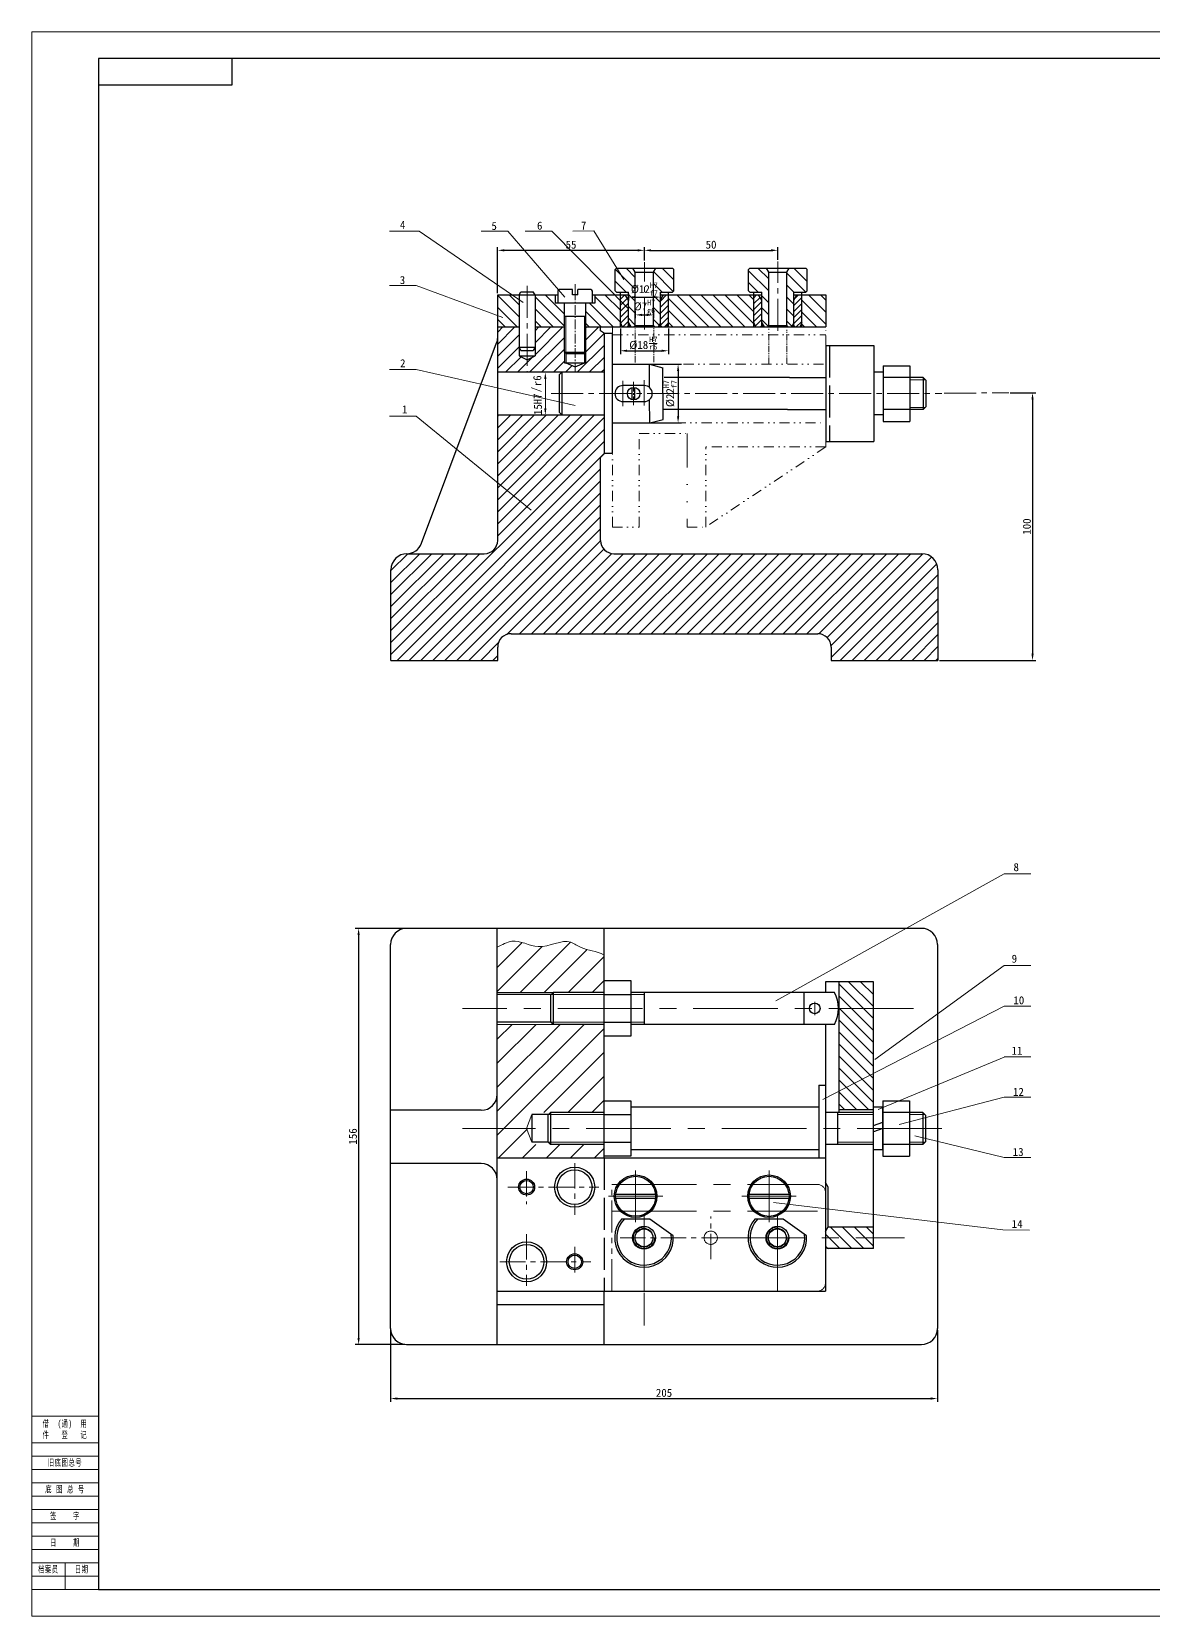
# Model space of a CAD drawing. Header units: millimetres. Extents: x 1525 to 2366, y 342 to 936.
# Drawn here: x 1525 to 1945, y 342 to 936 of the extents above; entities that cross this region are included whole.
import ezdxf
from ezdxf.enums import TextEntityAlignment as Align

# ---------------------------------------------------------------- set-up
doc = ezdxf.new("R2010")
doc.units = ezdxf.units.MM
doc.header["$PDSIZE"] = -5
for name, pattern in [('ACAD_ISO02W100', [15, 12, -3]), ('CENTER', [50.8, 31.75, -6.35, 6.35, -6.35]), ('CENTERX2', [101.6, 63.5, -12.7, 12.7, -12.7]), ('DIVIDE', [31.75, 12.7, -6.35, 0, -6.35, 0, -6.35]), ('双点画线', [22, 12, -2, 2, -2, 2, -2]), ('点画线', [18, 12, -2, 2, -2])]:
    doc.linetypes.add(name, pattern=pattern)
doc.layers.get('Defpoints').update_dxf_attribs({"lineweight": 15})
for name, color, linetype, lineweight in [('中心线层', 1, '点画线', 15), ('图层1', 4, 'Continuous', 30), ('图层3', 1, 'CENTER', 15), ('图层4', 3, 'DIVIDE', 15), ('图层5', 7, 'ACAD_ISO02W100', 30), ('尺寸线层', 3, 'Continuous', 18), ('标注', 5, 'Continuous', 15), ('粗实线层', 7, 'Continuous', 30), ('细实线层', 7, 'Continuous', 15)]:
    doc.layers.add(name, color=color, linetype=linetype, lineweight=lineweight)
doc.styles.get("Standard").update_dxf_attribs({"font": 'SimSun.ttf'})
doc.styles.add('标准', font='SimSun.ttf', dxfattribs={"width": 0.667})
doc.dimstyles.new('ISO-25', dxfattribs={"dimtxt": 3, "dimasz": 2.5, "dimexe": 1.25, "dimexo": 0.625, "dimtad": 1, "dimtxsty": 'Standard', "dimcen": 2.5, "dimdle": 5, "dimadec": 0, "dimazin": 0, "dimtfac": 1, "dimtmove": 0, "dimatfit": 3, "dimfxl": 1, "dimarcsym": 0})

# ---------------------------------------------------------------- blocks, each defined once
blk = doc.blocks.new('*X2')
at = {"layer": 'Defpoints', "color": 0, "transparency": 16777216}
for p in [(1745.36, 825.75), (1763.36, 825.75), (1763.36, 816.81)]:
    blk.add_point(p, dxfattribs=at)
at = {"layer": '标注', "color": 0, "linetype": 'Continuous', "lineweight": -2, "transparency": 16777216}
for p, q in [((1745.36, 825.12), (1745.36, 815.56)), ((1763.36, 825.12), (1763.36, 815.56)), ((1747.86, 816.81), (1760.86, 816.81))]:
    blk.add_line(p, q, dxfattribs=at)
at = {"layer": '标注', "color": 0, "transparency": 16777216}
for points in [[(1747.86, 817.23), (1747.86, 816.4), (1745.36, 816.81)], [(1760.86, 817.23), (1760.86, 816.4), (1763.36, 816.81)]]:
    blk.add_solid(points, dxfattribs=at)
at = {"layer": '标注', "color": 0, "transparency": 16777216, "insert": (1752.25, 818.94), "char_height": 3, "width": 12.0333, "attachment_point": 5}
blk.add_mtext('\\A1;%%C18', dxfattribs=at)
blk = doc.blocks.new('*X3')
at = {"layer": 'Defpoints', "color": 0, "transparency": 16777216}
for p in [(1665.23, 600.31), (1647.23, 444.31), (1665.23, 444.31)]:
    blk.add_point(p, dxfattribs=at)
at = {"layer": '标注', "color": 0, "linetype": 'Continuous', "lineweight": -2, "transparency": 16777216}
for p, q in [((1664.6, 600.31), (1645.98, 600.31)), ((1647.23, 597.81), (1647.23, 446.81)), ((1664.6, 444.31), (1645.98, 444.31))]:
    blk.add_line(p, q, dxfattribs=at)
at = {"layer": '标注', "color": 0, "transparency": 16777216}
for points in [[(1646.81, 597.81), (1647.65, 597.81), (1647.23, 600.31)], [(1646.81, 446.81), (1647.65, 446.81), (1647.23, 444.31)]]:
    blk.add_solid(points, dxfattribs=at)
at = {"layer": '标注', "color": 0, "transparency": 16777216, "insert": (1645.1, 522.31), "char_height": 3, "width": 11.3667, "attachment_point": 5, "rotation": 90}
blk.add_mtext('\\A1;156', dxfattribs=at)
blk = doc.blocks.new('*X4')
at = {"layer": 'Defpoints', "color": 0, "transparency": 16777216}
for p in [(1659.23, 450.31), (1864.23, 450.31), (1864.23, 424.05)]:
    blk.add_point(p, dxfattribs=at)
at = {"layer": '标注', "color": 0, "linetype": 'Continuous', "lineweight": -2, "transparency": 16777216}
for p, q in [((1659.23, 449.69), (1659.23, 422.8)), ((1864.23, 449.69), (1864.23, 422.8)), ((1661.73, 424.05), (1861.73, 424.05))]:
    blk.add_line(p, q, dxfattribs=at)
at = {"layer": '标注', "color": 0, "transparency": 16777216}
for points in [[(1661.73, 424.47), (1661.73, 423.63), (1659.23, 424.05)], [(1861.73, 424.47), (1861.73, 423.63), (1864.23, 424.05)]]:
    blk.add_solid(points, dxfattribs=at)
at = {"layer": '标注', "color": 0, "transparency": 16777216, "insert": (1761.73, 426.17), "char_height": 3, "width": 11.8333, "attachment_point": 5}
blk.add_mtext('\\A1;205', dxfattribs=at)
blk = doc.blocks.new('*X5')
at = {"layer": '粗实线层'}
for p, q in [((410.5, 287), (-395.5, 287)), ((-395.5, 287), (-395.5, -287)), ((-345.5, 287), (-345.5, 277)), ((-345.5, 277), (-395.5, 277)), ((-395.5, -287), (410.5, -287))]:
    blk.add_line(p, q, dxfattribs=at)
at = {"layer": '细实线层'}
for p, q in [((420.5, 297), (-420.5, 297)), ((-420.5, 297), (-420.5, -297)), ((-420.5, -222), (-395.5, -222)), ((-420.5, -232), (-395.5, -232)), ((-420.5, -237), (-395.5, -237)), ((-420.5, -242), (-395.5, -242)), ((-420.5, -247), (-395.5, -247)), ((-420.5, -252), (-395.5, -252)), ((-420.5, -257), (-395.5, -257)), ((-420.5, -262), (-395.5, -262)), ((-420.5, -267), (-395.5, -267)), ((-420.5, -272), (-395.5, -272)), ((-420.5, -277), (-395.5, -277)), ((-408, -287), (-408, -277)), ((-420.5, -282), (-395.5, -282)), ((-420.5, -287), (-395.5, -287)), ((-420.5, -297), (420.5, -297))]:
    blk.add_line(p, q, dxfattribs=at)
at = {"layer": '尺寸线层', "char_height": 2.514, "attachment_point": 5, "line_spacing_factor": 0.99982, "style": '标准'}
for s, insert, width in [('\\T1.1;借  (通)  用\\P件   登   记', (-408, -227), 48), ('\\T1.1;旧底图总号', (-408, -239.5), 48), ('\\T1.1;底 图 总 号', (-408, -249.5), 48), ('\\T1.1;签    字', (-408, -259.5), 48), ('\\T1.1;日    期', (-408, -269.5), 48), ('\\T1.1;档案员', (-414.25, -279.5), 23), ('\\T1.1;日期', (-401.75, -279.5), 23)]:
    blk.add_mtext(s, dxfattribs=dict(at, insert=insert, width=width))
at = {"layer": '尺寸线层', "style": '标准', "width": 0.667}
blk.add_attdef('图纸编号', text='', height=5.22, rotation=180, dxfattribs=at).set_placement((-370.5, 282), align=Align.MIDDLE_CENTER)
for tag, p in [('登记', (-408, -234.5)), ('旧底图总号', (-408, -244.5)), ('底图总号', (-408, -254.5)), ('签字', (-408, -264.5)), ('签字日期', (-408, -274.5)), ('档案员', (-414.25, -284.5)), ('日期', (-401.75, -284.5))]:
    blk.add_attdef(tag, text='', height=2.61, dxfattribs=at).set_placement(p, align=Align.MIDDLE_CENTER)
blk = doc.blocks.new('*D9')
at = {"layer": 'Defpoints', "color": 0, "transparency": 16777216}
for p in [(1890.94, 801.07), (1864.36, 700.75), (1899.88, 700.75)]:
    blk.add_point(p, dxfattribs=at)
at = {"layer": '标注', "color": 0, "lineweight": -2, "transparency": 16777216}
for p, q in [((1891.56, 801.07), (1901.13, 801.07)), ((1899.88, 798.57), (1899.88, 703.25)), ((1864.99, 700.75), (1901.13, 700.75))]:
    blk.add_line(p, q, dxfattribs=at)
at = {"layer": '标注', "color": 0, "transparency": 16777216}
for points in [[(1899.47, 798.57), (1900.3, 798.57), (1899.88, 801.07)], [(1899.47, 703.25), (1900.3, 703.25), (1899.88, 700.75)]]:
    blk.add_solid(points, dxfattribs=at)
at = {"layer": '标注', "color": 0, "transparency": 16777216, "insert": (1897.76, 750.91), "char_height": 3, "attachment_point": 5, "rotation": 90}
blk.add_mtext('\\A1;100', dxfattribs=at)
blk = doc.blocks.new('*D10')
at = {"layer": 'Defpoints', "color": 0, "transparency": 16777216}
for p in [(1748.36, 838.75), (1760.36, 838.75), (1760.36, 836.93)]:
    blk.add_point(p, dxfattribs=at)
at = {"layer": '标注', "color": 0, "lineweight": -2, "transparency": 16777216}
for p, q in [((1748.36, 838.12), (1748.36, 835.68)), ((1760.36, 838.12), (1760.36, 835.68)), ((1750.86, 836.93), (1757.86, 836.93))]:
    blk.add_line(p, q, dxfattribs=at)
at = {"layer": '标注', "color": 0, "transparency": 16777216}
for points in [[(1750.86, 837.35), (1750.86, 836.51), (1748.36, 836.93)], [(1757.86, 837.35), (1757.86, 836.51), (1760.36, 836.93)]]:
    blk.add_solid(points, dxfattribs=at)
at = {"layer": '标注', "color": 0, "transparency": 16777216, "insert": (1754.36, 839.93), "char_height": 3, "attachment_point": 5}
blk.add_mtext('\\A1;%%C12{\\H0.7x;\\SH7^ f7;}', dxfattribs=at)
blk = doc.blocks.new('*D11')
at = {"layer": 'Defpoints', "color": 0, "transparency": 16777216}
for p in [(1750.96, 832.44), (1757.76, 832.43), (1757.76, 830.26)]:
    blk.add_point(p, dxfattribs=at)
at = {"layer": '标注', "color": 0, "lineweight": -2, "transparency": 16777216}
for p, q in [((1750.96, 831.81), (1750.96, 829.01)), ((1757.76, 831.8), (1757.76, 829.01)), ((1753.46, 830.26), (1755.26, 830.26))]:
    blk.add_line(p, q, dxfattribs=at)
at = {"layer": '标注', "color": 0, "transparency": 16777216}
for points in [[(1753.46, 830.67), (1753.46, 829.84), (1750.96, 830.26)], [(1755.26, 830.67), (1755.26, 829.84), (1757.76, 830.26)]]:
    blk.add_solid(points, dxfattribs=at)
at = {"layer": '标注', "color": 0, "transparency": 16777216, "insert": (1754.36, 833.47), "char_height": 3, "width": 3.905, "attachment_point": 5}
blk.add_mtext('\\A1;%%C7{\\H0.7x;\\SH7^ g6;}', dxfattribs=at)
blk = doc.blocks.new('*D12')
at = {"layer": 'Defpoints', "color": 0, "transparency": 16777216}
for p in [(1754.36, 850.07), (1804.36, 854.46), (1804.36, 850.23), (1742.36, 811.75), (1742.36, 789.75), (1767, 789.75)]:
    blk.add_point(p, dxfattribs=at)
at = {"layer": '标注', "color": 0, "lineweight": -2, "transparency": 16777216}
for p, q in [((1754.36, 850.7), (1754.36, 855.71)), ((1804.36, 850.85), (1804.36, 855.71)), ((1756.86, 854.46), (1801.86, 854.46)), ((1742.99, 811.75), (1768.25, 811.75)), ((1767, 809.25), (1767, 792.25)), ((1742.99, 789.75), (1768.25, 789.75))]:
    blk.add_line(p, q, dxfattribs=at)
at = {"layer": '标注', "color": 0, "transparency": 16777216}
for points in [[(1756.86, 854.87), (1756.86, 854.04), (1754.36, 854.46)], [(1801.86, 854.87), (1801.86, 854.04), (1804.36, 854.46)], [(1766.59, 809.25), (1767.42, 809.25), (1767, 811.75)], [(1766.59, 792.25), (1767.42, 792.25), (1767, 789.75)]]:
    blk.add_solid(points, dxfattribs=at)
at = {"layer": '标注', "color": 0, "transparency": 16777216, "insert": (1779.36, 856.58), "char_height": 3, "attachment_point": 5}
blk.add_mtext('\\A1;50', dxfattribs=at)
at = {"layer": '标注', "color": 0, "transparency": 16777216, "insert": (1764, 800.75), "char_height": 3, "attachment_point": 5, "rotation": 90}
blk.add_mtext('\\A1;%%C22{\\H0.7x;\\SH7^ f7;}', dxfattribs=at)
blk = doc.blocks.new('*D13')
at = {"layer": 'Defpoints', "color": 0, "transparency": 16777216}
for p in [(1699.36, 854.46), (1754.36, 850.07), (1699.36, 837.75)]:
    blk.add_point(p, dxfattribs=at)
at = {"layer": '标注', "color": 0, "lineweight": -2, "transparency": 16777216}
for p, q in [((1699.36, 838.37), (1699.36, 855.71)), ((1754.36, 850.7), (1754.36, 855.71)), ((1751.86, 854.46), (1701.86, 854.46))]:
    blk.add_line(p, q, dxfattribs=at)
at = {"layer": '标注', "color": 0, "transparency": 16777216}
for points in [[(1701.86, 854.87), (1701.86, 854.04), (1699.36, 854.46)], [(1751.86, 854.87), (1751.86, 854.04), (1754.36, 854.46)]]:
    blk.add_solid(points, dxfattribs=at)
at = {"layer": '标注', "color": 0, "transparency": 16777216, "insert": (1726.86, 856.58), "char_height": 3, "attachment_point": 5}
blk.add_mtext('\\A1;55', dxfattribs=at)

msp = doc.modelspace()

# ---------------------------------------------------------------- hatches: boundary and pattern name
at = {"layer": '标注'}
h = msp.add_hatch(dxfattribs=at)
h.set_pattern_fill('ANSI31', color=256, angle=90, style=0)
h.paths.add_polyline_path([(1743.362, 839.248), (1743.862, 838.748), (1748.362, 838.748), (1748.362, 827.248), (1749.228, 825.748), (1750.462, 825.748), (1750.962, 826.248), (1750.962, 846.248), (1750.095, 847.748), (1743.862, 847.748), (1743.362, 847.248)], flags=0)
h.paths.add_polyline_path([(1757.762, 826.248), (1758.262, 825.748), (1759.495, 825.748), (1760.362, 827.248), (1760.362, 838.748), (1764.862, 838.748), (1765.362, 839.248), (1765.362, 847.248), (1764.862, 847.748), (1758.628, 847.748), (1757.762, 846.248)], flags=0)
h.paths.add_polyline_path([(1793.362, 839.248), (1793.862, 838.748), (1798.362, 838.748), (1798.362, 827.248), (1799.228, 825.748), (1800.462, 825.748), (1800.962, 826.248), (1800.962, 846.248), (1800.095, 847.748), (1793.862, 847.748), (1793.362, 847.248)], flags=0)
h.paths.add_polyline_path([(1807.762, 826.248), (1808.262, 825.748), (1809.495, 825.748), (1810.362, 827.248), (1810.362, 838.748), (1814.862, 838.748), (1815.362, 839.248), (1815.362, 847.248), (1814.862, 847.748), (1808.628, 847.748), (1807.762, 846.248)], flags=0)
h = msp.add_hatch(dxfattribs=at)
h.set_pattern_fill('ANSI31', color=256, angle=90)
h.paths.add_polyline_path([(1795.362, 837.748), (1784.362, 837.748), (1774.362, 837.748), (1763.362, 837.748), (1763.362, 836.748), (1763.362, 825.748), (1795.362, 825.748)])
h.paths.add_polyline_path([(1822.362, 837.748), (1813.362, 837.748), (1813.362, 825.748), (1822.362, 825.748)])
h.paths.add_polyline_path([(1745.362, 835.541), (1743.185, 837.748), (1735.862, 837.748), (1735.862, 834.748), (1732.362, 834.748), (1732.362, 825.748), (1745.362, 825.748)])
h.paths.add_polyline_path([(1724.362, 834.748), (1720.862, 834.748), (1720.862, 837.748), (1713.362, 837.748), (1713.362, 825.748), (1724.362, 825.748)])
h.paths.add_polyline_path([(1707.362, 835.992), (1704.798, 837.748), (1699.362, 837.748), (1699.362, 825.748), (1707.362, 825.748)])
h = msp.add_hatch(dxfattribs=at)
h.set_pattern_fill('ANSI31', color=256, scale=0.5, style=0)
h.paths.add_polyline_path([(1748.362, 835.748), (1747.207, 837.748), (1745.362, 837.748), (1745.362, 827.248), (1746.081, 825.748), (1747.862, 825.748), (1748.362, 826.248)], flags=0)
h.paths.add_polyline_path([(1763.362, 837.748), (1761.516, 837.748), (1760.362, 835.748), (1760.362, 826.248), (1760.862, 825.748), (1762.685, 825.748), (1763.362, 827.248)], flags=0)
h.paths.add_polyline_path([(1798.362, 835.748), (1797.207, 837.748), (1795.362, 837.748), (1795.362, 827.248), (1796.081, 825.748), (1797.862, 825.748), (1798.362, 826.248)], flags=0)
h.paths.add_polyline_path([(1813.362, 837.748), (1811.516, 837.748), (1810.362, 835.748), (1810.362, 826.248), (1810.862, 825.748), (1812.685, 825.748), (1813.362, 827.248)], flags=0)
h = msp.add_hatch(dxfattribs=at)
h.set_pattern_fill('ANSI31', color=256, style=0)
h.paths.add_polyline_path([(1707.362, 818.148), (1707.362, 825.748), (1699.362, 825.748), (1699.362, 808.748), (1710.362, 808.748), (1710.362, 813.448), (1707.362, 814.948)], flags=0)
h.paths.add_polyline_path([(1724.362, 825.748), (1713.362, 825.748), (1713.362, 818.148), (1713.362, 814.948), (1710.362, 813.448), (1710.362, 808.748), (1728.362, 808.748), (1728.362, 810.848), (1724.862, 812.248), (1724.362, 812.248), (1724.362, 816.248)], flags=0)
h.paths.add_polyline_path([(1739.362, 823.248), (1737.947, 824.247), (1737.947, 825.748), (1732.362, 825.748), (1732.362, 816.248), (1732.362, 812.248), (1731.862, 812.248), (1728.362, 810.848), (1728.362, 808.748), (1739.362, 808.748)], flags=0)
edge = h.paths.add_edge_path(flags=0)
edge.add_line((1739.362, 792.748), (1699.362, 792.748))
edge.add_line((1699.362, 792.748), (1699.362, 745.748))
edge.add_arc((1694.362, 745.748), 5, 270, 360, ccw=False)
edge.add_line((1694.362, 740.748), (1665.362, 740.748))
edge.add_arc((1665.362, 734.748), 6, 90, 180)
edge.add_line((1659.362, 734.748), (1659.362, 700.748))
edge.add_line((1659.362, 700.748), (1699.362, 700.748))
edge.add_line((1699.362, 700.748), (1699.362, 705.748))
edge.add_arc((1704.362, 705.748), 5, 90, 180, ccw=False)
edge.add_line((1704.362, 710.748), (1819.362, 710.748))
edge.add_arc((1819.362, 705.748), 5, 0, 90, ccw=False)
edge.add_line((1824.362, 705.748), (1824.362, 700.748))
edge.add_line((1824.362, 700.748), (1864.362, 700.748))
edge.add_line((1864.362, 700.748), (1864.362, 734.748))
edge.add_arc((1858.362, 734.748), 6, 360, 450)
edge.add_line((1858.362, 740.748), (1742.947, 740.748))
edge.add_arc((1742.947, 745.748), 5, 180, 270, ccw=False)
edge.add_line((1737.947, 745.748), (1737.947, 776.849))
edge.add_line((1737.947, 776.849), (1739.362, 778.248))
edge.add_line((1739.362, 778.248), (1739.362, 792.748))
for points in [[(1716.82, 806.248), (1717.653, 806.248), (1717.237, 808.748)], [(1716.82, 795.248), (1717.653, 795.248), (1717.237, 792.748)]]:
    msp.add_hatch(color=256, dxfattribs=at).paths.add_polyline_path(points, flags=0)
h = msp.add_hatch(dxfattribs=at)
h.set_pattern_fill('ANSI31', color=256, scale=2, style=0)
edge = h.paths.add_edge_path(flags=0)
edge.add_spline(control_points=[(1699.229, 593.304), (1701.116, 594.115), (1705.659, 597.139), (1715.727, 590.84), (1724.676, 597.444), (1731.591, 591.856), (1736.33, 592.054), (1739.229, 590.306)], knot_values=[0, 0, 0, 0, 5.9726154, 15.7227512, 28.7490385, 33.2725947, 41.9355765, 41.9355765, 41.9355765, 41.9355765], weights=[1, 1, 1, 1, 1, 1, 1, 1], degree=3, periodic=0)
edge.add_line((1739.229, 590.306), (1739.229, 576.312))
edge.add_line((1739.229, 576.312), (1720.229, 576.312))
edge.add_line((1720.229, 576.312), (1699.229, 576.312))
edge.add_line((1699.229, 576.312), (1699.229, 593.304))
h.paths.add_polyline_path([(1699.229, 564.312), (1699.229, 525.312), (1710.229, 525.312), (1712.229, 530.523), (1712.229, 531.312), (1719.229, 531.312), (1739.229, 531.312), (1739.229, 564.312), (1720.229, 564.312)], flags=0)
h.paths.add_polyline_path([(1739.229, 514.312), (1739.229, 519.312), (1719.229, 519.312), (1712.229, 519.312), (1712.229, 520.1), (1710.229, 525.312), (1699.229, 525.312), (1699.229, 514.312)], flags=0)
h = msp.add_hatch(dxfattribs=at)
h.set_pattern_fill('ANSI31', color=256, angle=90, style=0)
edge = h.paths.add_edge_path(flags=0)
edge.add_line((1822.229, 484.312), (1822.229, 481.312))
edge.add_arc((1823.229, 481.312), 1, 180, 270)
edge.add_line((1823.229, 480.312), (1840.229, 480.312))
edge.add_line((1840.229, 480.312), (1840.229, 484.312))
edge.add_line((1840.229, 484.312), (1822.229, 484.312))
h.paths.add_polyline_path([(1840.229, 484.312), (1840.229, 488.312), (1823.229, 488.312), (1822.229, 486.58), (1822.229, 484.312)], flags=0)
h.paths.add_polyline_path([(1827.229, 532.312), (1840.229, 532.312), (1840.229, 570.312), (1827.229, 570.312)], flags=0)
h.paths.add_polyline_path([(1827.229, 580.312), (1827.229, 570.312), (1840.229, 570.312), (1840.229, 580.312)], flags=0)

# ---------------------------------------------------------------- linework, layer by layer
at = {"layer": 'Defpoints', "color": 0, "linetype": '双点画线', "lineweight": 15, "ltscale": 0.2}
msp.add_line((1757.859, 812.491), (1757.861, 825.246), dxfattribs=at)
at = {"layer": '中心线层'}
for p, q in [((1754.362, 824.748), (1754.362, 850.073)), ((1804.362, 824.248), (1804.362, 850.225)), ((1710.362, 841.189), (1710.362, 808.748)), ((1719.362, 800.748), (1865.862, 800.748)), ((1866.696, 800.882), (1890.937, 801.074))]:
    msp.add_line(p, q, dxfattribs=at)
at = {"layer": '中心线层', "ltscale": 0.3}
for p, q in [((1728.362, 808.748), (1728.362, 837.748)), ((1750.337, 805.109), (1750.341, 796.409))]:
    msp.add_line(p, q, dxfattribs=at)
at = {"layer": '中心线层', "linetype": 'CENTERX2'}
for p, q in [((1751.088, 490.16), (1751.096, 509.584)), ((1761.241, 499.872), (1740.943, 499.872))]:
    msp.add_line(p, q, dxfattribs=at)
at = {"layer": '图层1', "color": 0}
for p, q in [((1743.862, 847.748), (1743.362, 847.248)), ((1743.362, 839.248), (1743.362, 847.248)), ((1743.862, 847.748), (1764.862, 847.748)), ((1750.962, 846.248), (1750.095, 847.748)), ((1750.962, 826.248), (1750.962, 846.248)), ((1750.962, 846.248), (1757.762, 846.248)), ((1757.762, 846.248), (1758.628, 847.748)), ((1757.762, 826.248), (1757.762, 846.248)), ((1764.862, 847.748), (1765.362, 847.248)), ((1765.362, 839.248), (1765.362, 847.248)), ((1793.862, 847.748), (1793.362, 847.248)), ((1793.362, 839.248), (1793.362, 847.248)), ((1793.862, 847.748), (1814.862, 847.748)), ((1800.962, 846.248), (1800.095, 847.748)), ((1800.962, 826.248), (1800.962, 846.248)), ((1800.962, 846.248), (1807.762, 846.248)), ((1807.762, 846.248), (1808.628, 847.748)), ((1807.762, 826.248), (1807.762, 846.248)), ((1815.362, 847.248), (1814.862, 847.748)), ((1815.362, 839.248), (1815.362, 847.248)), ((1699.362, 837.748), (1721.862, 837.748)), ((1699.362, 745.748), (1699.362, 837.748)), ((1707.362, 837.748), (1708.054, 838.948)), ((1707.362, 837.748), (1707.362, 818.148)), ((1708.054, 838.948), (1712.669, 838.948)), ((1713.362, 837.748), (1712.669, 838.948)), ((1713.362, 837.748), (1713.362, 818.148)), ((1720.862, 837.748), (1720.862, 834.748)), ((1721.862, 839.148), (1721.862, 834.748)), ((1727.362, 839.748), (1722.462, 839.748)), ((1727.362, 837.748), (1727.362, 839.748)), ((1729.362, 837.748), (1727.362, 837.748)), ((1734.262, 839.748), (1729.362, 839.748)), ((1729.362, 837.748), (1729.362, 839.748)), ((1734.862, 834.748), (1734.862, 839.148)), ((1734.862, 837.748), (1748.362, 837.748)), ((1735.862, 834.748), (1735.862, 837.748)), ((1743.362, 839.248), (1743.862, 838.748)), ((1743.862, 838.748), (1748.362, 838.748)), ((1745.362, 825.748), (1745.362, 838.748)), ((1748.362, 835.748), (1747.207, 837.748)), ((1748.362, 826.248), (1748.362, 838.748)), ((1760.362, 826.248), (1760.362, 838.748)), ((1760.362, 838.748), (1764.862, 838.748)), ((1760.362, 837.748), (1774.362, 837.748)), ((1760.362, 835.748), (1761.516, 837.748)), ((1763.362, 825.748), (1763.362, 838.748)), ((1764.862, 838.748), (1765.362, 839.248)), ((1774.362, 837.748), (1784.362, 837.748)), ((1784.362, 837.748), (1798.362, 837.748)), ((1793.362, 839.248), (1793.862, 838.748)), ((1793.862, 838.748), (1798.362, 838.748)), ((1795.362, 825.748), (1795.362, 838.748)), ((1798.362, 835.748), (1797.207, 837.748)), ((1798.362, 826.248), (1798.362, 838.748)), ((1810.362, 838.748), (1814.862, 838.748)), ((1810.362, 826.248), (1810.362, 838.748)), ((1810.362, 837.748), (1822.362, 837.748)), ((1810.362, 835.748), (1811.516, 837.748)), ((1813.362, 825.748), (1813.362, 838.748)), ((1814.862, 838.748), (1815.362, 839.248)), ((1822.362, 837.748), (1822.362, 825.748)), ((1720.862, 834.748), (1735.862, 834.748)), ((1724.362, 816.248), (1724.362, 834.748)), ((1732.362, 816.248), (1732.362, 834.748)), ((1699.362, 825.748), (1707.362, 825.748)), ((1713.362, 825.748), (1724.362, 825.748)), ((1724.362, 829.748), (1732.362, 829.748)), ((1732.362, 825.748), (1799.228, 825.748)), ((1737.947, 824.247), (1737.947, 825.748)), ((1745.362, 827.248), (1746.081, 825.748)), ((1748.362, 826.248), (1747.862, 825.748)), ((1748.362, 827.248), (1749.228, 825.748)), ((1748.362, 826.248), (1748.939, 826.248)), ((1750.962, 826.248), (1750.462, 825.748)), ((1750.962, 826.248), (1757.762, 826.248)), ((1757.762, 826.248), (1758.262, 825.748)), ((1760.362, 827.248), (1759.495, 825.748)), ((1759.784, 826.248), (1760.362, 826.248)), ((1760.362, 826.248), (1760.862, 825.748)), ((1763.362, 827.248), (1762.685, 825.748)), ((1795.362, 827.248), (1796.081, 825.748)), ((1798.362, 826.248), (1797.862, 825.748)), ((1798.362, 827.248), (1799.228, 825.748)), ((1798.362, 826.248), (1798.939, 826.248)), ((1799.228, 825.748), (1810.862, 825.748)), ((1800.962, 826.248), (1800.462, 825.748)), ((1800.962, 826.248), (1807.762, 826.248)), ((1807.762, 826.248), (1808.262, 825.748)), ((1810.362, 827.248), (1809.495, 825.748)), ((1809.784, 826.248), (1810.362, 826.248)), ((1810.362, 826.248), (1810.862, 825.748)), ((1810.862, 825.748), (1822.362, 825.748)), ((1813.362, 827.248), (1812.685, 825.748)), ((1670.821, 744.641), (1698.979, 819.729)), ((1739.362, 823.248), (1737.947, 824.247)), ((1739.362, 778.248), (1739.362, 823.248)), ((1742.362, 823.248), (1739.362, 823.248)), ((1742.362, 778.248), (1742.362, 823.248)), ((1707.362, 818.148), (1708.054, 816.948)), ((1707.362, 818.148), (1707.362, 814.948)), ((1707.362, 818.148), (1713.362, 818.148)), ((1707.362, 814.948), (1713.362, 814.948)), ((1707.362, 814.948), (1710.362, 813.448)), ((1708.054, 816.948), (1712.669, 816.948)), ((1710.362, 813.448), (1713.362, 814.948)), ((1713.362, 818.148), (1712.669, 816.948)), ((1713.362, 818.148), (1713.362, 814.948)), ((1724.362, 816.248), (1724.862, 815.748)), ((1724.362, 816.248), (1732.362, 816.248)), ((1724.862, 815.748), (1731.862, 815.748)), ((1724.862, 815.748), (1724.862, 812.248)), ((1731.862, 815.748), (1732.362, 816.248)), ((1731.862, 815.748), (1731.862, 812.248)), ((1822.362, 818.748), (1822.362, 782.748)), ((1822.362, 818.748), (1840.362, 818.748)), ((1840.362, 818.748), (1840.362, 782.748)), ((1739.362, 808.748), (1699.362, 808.748)), ((1723.362, 808.748), (1722.362, 807.748)), ((1723.362, 808.748), (1723.362, 792.748)), ((1724.362, 812.248), (1732.362, 812.248)), ((1724.862, 812.248), (1728.362, 810.848)), ((1728.362, 810.848), (1731.862, 812.248)), ((1742.362, 811.748), (1756.32, 811.766)), ((1742.362, 811.748), (1746.283, 811.748)), ((1756.331, 803.003), (1756.32, 811.766)), ((1756.32, 811.766), (1761.322, 810.433)), ((1761.347, 791.113), (1761.322, 810.433)), ((1843.862, 808.748), (1840.362, 808.748)), ((1843.862, 811.148), (1853.862, 811.148)), ((1843.862, 811.148), (1843.862, 790.348)), ((1853.862, 811.148), (1853.862, 790.348)), ((1722.362, 807.748), (1722.362, 793.748)), ((1764.362, 806.748), (1761.73, 806.748)), ((1808.756, 806.748), (1764.362, 806.748)), ((1808.756, 806.748), (1822.362, 806.748)), ((1858.862, 806.748), (1843.862, 806.748)), ((1858.862, 806.748), (1858.862, 794.748)), ((1858.862, 806.748), (1859.862, 805.748)), ((1859.862, 805.748), (1859.862, 795.748)), ((1859.862, 805.748), (1859.862, 795.748)), ((1756.349, 789.767), (1756.337, 798.53)), ((1699.362, 792.748), (1739.362, 792.748)), ((1722.362, 793.748), (1723.362, 792.748)), ((1756.349, 789.767), (1761.347, 791.113)), ((1764.362, 794.748), (1761.706, 794.748)), ((1808.005, 794.748), (1764.362, 794.748)), ((1808.005, 794.748), (1822.362, 794.748)), ((1843.862, 792.748), (1840.362, 792.748)), ((1858.862, 794.748), (1843.862, 794.748)), ((1843.862, 790.348), (1853.862, 790.348)), ((1859.862, 795.748), (1858.862, 794.748)), ((1742.362, 789.748), (1756.349, 789.767)), ((1742.362, 789.748), (1746.283, 789.748)), ((1739.362, 778.248), (1737.947, 776.849)), ((1742.362, 778.248), (1739.362, 778.248)), ((1822.362, 782.748), (1840.362, 782.748)), ((1737.947, 745.748), (1737.947, 776.849)), ((1665.362, 740.748), (1694.362, 740.748)), ((1742.947, 740.748), (1858.362, 740.748)), ((1659.362, 700.748), (1659.362, 734.748)), ((1864.362, 734.748), (1864.362, 700.748)), ((1704.362, 710.748), (1819.362, 710.748)), ((1699.362, 700.748), (1699.362, 705.748)), ((1824.362, 705.748), (1824.362, 700.748)), ((1659.362, 700.748), (1699.362, 700.748)), ((1824.362, 700.748), (1864.362, 700.748)), ((1858.229, 600.312), (1665.229, 600.312)), ((1699.229, 444.312), (1699.229, 600.312)), ((1739.229, 514.312), (1739.229, 600.312)), ((1659.229, 450.312), (1659.229, 594.312)), ((1864.229, 594.312), (1864.229, 450.312)), ((1720.229, 576.312), (1719.229, 575.312)), ((1739.229, 576.312), (1720.229, 576.312)), ((1720.229, 576.312), (1720.229, 564.312)), ((1739.229, 580.712), (1749.229, 580.712)), ((1749.229, 580.712), (1749.229, 559.912)), ((1825.622, 576.312), (1749.229, 576.312)), ((1754.229, 576.312), (1754.229, 564.312)), ((1814.229, 564.312), (1814.229, 576.312)), ((1822.229, 580.312), (1822.229, 576.312)), ((1840.229, 580.312), (1822.229, 580.312)), ((1827.229, 580.312), (1827.229, 531.312)), ((1840.229, 480.312), (1840.229, 580.312)), ((1719.441, 575.523), (1699.229, 575.523)), ((1719.229, 575.312), (1719.229, 565.312)), ((1739.229, 575.523), (1749.229, 575.523)), ((1719.441, 565.1), (1699.229, 565.1)), ((1719.229, 565.312), (1720.229, 564.312)), ((1739.229, 564.312), (1720.229, 564.312)), ((1739.229, 565.1), (1749.229, 565.1)), ((1825.622, 564.312), (1749.229, 564.312)), ((1822.229, 564.312), (1822.229, 464.312)), ((1749.229, 559.912), (1739.229, 559.912)), ((1819.729, 541.5), (1822.229, 541.5)), ((1819.729, 541.5), (1819.729, 514.312)), ((1739.229, 535.712), (1749.229, 535.712)), ((1749.229, 535.712), (1749.229, 514.912)), ((1843.729, 535.712), (1853.729, 535.712)), ((1843.729, 535.712), (1843.729, 514.912)), ((1853.729, 535.712), (1853.729, 514.912)), ((1693.229, 532.111), (1659.229, 532.111)), ((1712.229, 530.523), (1712.229, 520.1)), ((1718.441, 530.523), (1712.229, 530.523)), ((1719.229, 531.312), (1718.229, 530.312)), ((1718.229, 530.312), (1718.229, 520.312)), ((1739.229, 531.312), (1719.229, 531.312)), ((1719.229, 531.312), (1719.229, 519.312)), ((1739.229, 530.523), (1749.229, 530.523)), ((1819.729, 533.312), (1749.229, 533.312)), ((1840.229, 531.312), (1822.229, 531.312)), ((1826.729, 531.312), (1826.729, 519.312)), ((1840.229, 532.312), (1827.229, 532.312)), ((1843.729, 533.312), (1840.229, 533.312)), ((1843.729, 517.312), (1843.729, 533.312)), ((1858.729, 531.312), (1843.729, 531.312)), ((1858.729, 531.312), (1859.729, 530.312)), ((1858.729, 531.312), (1858.729, 519.312)), ((1859.729, 530.312), (1859.729, 520.312)), ((1840.229, 526.404), (1843.729, 527.677)), ((1843.729, 525.312), (1840.229, 524.038)), ((1718.441, 520.1), (1712.229, 520.1)), ((1718.229, 520.312), (1719.229, 519.312)), ((1739.229, 519.312), (1719.229, 519.312)), ((1739.229, 520.1), (1749.229, 520.1)), ((1819.729, 517.312), (1749.229, 517.312)), ((1840.229, 519.312), (1822.229, 519.312)), ((1843.729, 517.312), (1840.229, 517.312)), ((1858.729, 519.312), (1843.729, 519.312)), ((1859.729, 520.312), (1858.729, 519.312)), ((1693.229, 512.111), (1659.229, 512.111)), ((1699.229, 514.312), (1822.229, 514.312)), ((1749.229, 514.912), (1739.229, 514.912)), ((1843.729, 514.912), (1853.729, 514.912)), ((1823.229, 503.312), (1822.229, 505.044)), ((1743.127, 499.127), (1759.056, 499.118)), ((1793.127, 500.618), (1809.056, 500.626)), ((1793.128, 499.118), (1809.057, 499.126)), ((1823.229, 488.312), (1823.229, 503.312)), ((1756.433, 491.312), (1745.75, 491.319)), ((1765.201, 485.102), (1756.413, 491.312)), ((1806.433, 491.312), (1795.75, 491.319)), ((1815.201, 485.102), (1806.413, 491.312)), ((1823.186, 488.236), (1822.186, 486.504)), ((1840.229, 488.312), (1823.229, 488.312)), ((1840.229, 480.312), (1823.229, 480.312)), ((1699.229, 464.312), (1822.229, 464.312)), ((1739.229, 444.312), (1739.229, 464.312)), ((1699.229, 459.312), (1739.229, 459.312)), ((1665.229, 444.312), (1858.229, 444.312))]:
    msp.add_line(p, q, dxfattribs=at)
at = {"layer": '图层1', "color": 0, "ltscale": 0.2}
for p, q in [((1754.33, 803.764), (1746.33, 803.753)), ((1746.338, 797.753), (1754.338, 797.764))]:
    msp.add_line(p, q, dxfattribs=at)
at = {"layer": '图层1', "color": 0, "ltscale": 0.3}
for p, q in [((1749.844, 798.463), (1749.835, 803.053)), ((1750.844, 798.462), (1750.835, 803.057))]:
    msp.add_line(p, q, dxfattribs=at)
at = {"layer": '图层1', "color": 0, "lineweight": 30}
msp.add_line((1743.128, 500.627), (1759.057, 500.618), dxfattribs=at)
at = {"layer": '图层1', "color": 0}
for centre, radius in [((1750.334, 800.759), 2.35), ((1818.229, 570.312), 2), ((1710.229, 503.312), 3), ((1710.229, 503.312), 2.5), ((1728.229, 503.312), 7.5), ((1728.229, 503.312), 6.5), ((1751.092, 499.872), 8), ((1751.092, 499.872), 7.5), ((1801.092, 499.872), 8), ((1801.092, 499.853), 7.5), ((1754.229, 484.312), 4.265), ((1754.229, 484.312), 3.35), ((1804.229, 484.312), 4.265), ((1804.229, 484.312), 3.35), ((1710.229, 475.312), 7.5), ((1710.229, 475.312), 6.5), ((1728.229, 475.312), 3), ((1728.229, 475.312), 2.5)]:
    msp.add_circle(centre, radius, dxfattribs=at)
for centre, radius, start, end in [((1722.462, 839.148), 0.6, 90, 180), ((1734.262, 839.148), 0.6, 360, 90), ((1693.362, 821.836), 6, 339.443955, 360), ((1665.203, 746.748), 6, 270, 339.443955), ((1694.362, 745.748), 5, 270, 360), ((1742.947, 745.748), 5, 180, 270), ((1665.362, 734.748), 6, 90, 180), ((1858.362, 734.748), 6, 0, 90), ((1704.362, 705.748), 5, 90, 180), ((1819.362, 705.748), 5, 0, 90), ((1665.229, 594.312), 6, 90, 180), ((1858.229, 594.312), 6, 0, 90), ((1814.213, 570.312), 12.89, 332.258554, 27.741446), ((1693.229, 538.111), 6, 270, 360), ((1693.229, 506.111), 6, 360, 90), ((1754.229, 484.312), 11, 140.427607, 4.122016), ((1754.229, 484.312), 10.25, 136.874617, 7.653087), ((1804.229, 484.312), 11, 140.427607, 4.122016), ((1804.229, 484.312), 10.25, 136.874617, 7.653087), ((1823.229, 481.312), 1, 180, 270), ((1665.229, 450.312), 6, 180, 270), ((1858.229, 450.312), 6, 270, 360)]:
    msp.add_arc(centre, radius, start, end, dxfattribs=at)
at = {"layer": '图层1', "color": 0, "ltscale": 0.2}
for centre, start, end in [((1746.334, 800.753), 90.074994, 180.074994), ((1754.334, 800.764), 0.074994, 90.074994), ((1746.334, 800.753), 180.074994, 270.074994), ((1754.334, 800.764), 270.074994, 0.074994)]:
    msp.add_arc(centre, 3, start, end, dxfattribs=at)
at = {"layer": '图层3', "color": 0}
for p, q in [((1728.362, 837.748), (1728.362, 841.748)), ((1818.229, 567.812), (1818.229, 572.812)), ((1742.183, 504.312), (1816.229, 504.312)), ((1816.229, 504.312), (1819.229, 504.312)), ((1822.229, 467.312), (1822.229, 501.312)), ((1742.183, 494.312), (1819.229, 494.312)), ((1754.229, 464.312), (1754.229, 492.513)), ((1804.229, 464.312), (1804.229, 492.513)), ((1742.183, 464.312), (1816.229, 464.312)), ((1816.229, 464.312), (1819.229, 464.312))]:
    msp.add_line(p, q, dxfattribs=at)
at = {"layer": '图层3', "color": 0, "ltscale": 0.3}
for p, q in [((1746.328, 805.561), (1746.341, 795.946)), ((1754.328, 805.764), (1754.341, 795.764))]:
    msp.add_line(p, q, dxfattribs=at)
at = {"layer": '图层3'}
for p, q in [((1855.247, 570.312), (1686.159, 570.312)), ((1865.911, 525.312), (1686.159, 525.312)), ((1801.088, 490.16), (1801.096, 509.584)), ((1811.241, 499.872), (1790.943, 499.872)), ((1782.82, 484.312), (1851.854, 484.312))]:
    msp.add_line(p, q, dxfattribs=at)
at = {"layer": '图层3', "ltscale": 0.3}
for p, q in [((1728.229, 512.312), (1728.229, 492.856)), ((1710.229, 509.312), (1710.229, 496.862)), ((1703.229, 503.312), (1737.229, 503.312)), ((1754.229, 476.312), (1754.229, 492.312)), ((1779.229, 476.312), (1779.229, 492.312)), ((1804.229, 476.312), (1804.229, 492.312)), ((1710.229, 485.661), (1710.229, 466.312)), ((1745.258, 484.312), (1813.657, 484.312)), ((1700.229, 475.312), (1734.229, 475.312)), ((1728.229, 480.861), (1728.229, 470.312))]:
    msp.add_line(p, q, dxfattribs=at)
at = {"layer": '图层3', "color": 0, "linetype": '双点画线'}
msp.add_line((1742.183, 464.312), (1742.183, 504.312), dxfattribs=at)
at = {"layer": '图层3', "color": 0}
for centre, radius in [((1754.229, 484.312), 3.5), ((1804.229, 484.312), 3.5), ((1779.229, 484.312), 2.5)]:
    msp.add_circle(centre, radius, dxfattribs=at)
for centre, radius, start, end in [((1819.229, 501.312), 3, 0, 90), ((1754.229, 484.312), 4, 90, 360), ((1804.229, 484.312), 4, 90, 360), ((1819.229, 467.312), 3, 270, 0)]:
    msp.add_arc(centre, radius, start, end, dxfattribs=at)
at = {"layer": '图层4', "color": 0}
for p, q in [((1742.362, 825.748), (1742.362, 823.248)), ((1770.362, 785.748), (1770.362, 750.748)), ((1822.362, 782.748), (1822.362, 780.748))]:
    msp.add_line(p, q, dxfattribs=at)
at = {"layer": '图层4', "color": 0, "ltscale": 0.3}
for p, q in [((1822.362, 818.748), (1822.362, 825.748)), ((1746.283, 811.748), (1764.184, 811.748)), ((1746.283, 789.746), (1762.546, 789.746)), ((1752.362, 750.748), (1752.362, 785.748)), ((1752.362, 785.748), (1770.362, 785.748)), ((1756.362, 789.748), (1822.362, 789.748)), ((1742.362, 750.748), (1742.362, 778.248)), ((1822.362, 780.748), (1777.362, 780.748)), ((1777.362, 750.748), (1777.362, 780.748)), ((1822.362, 780.748), (1777.362, 750.748)), ((1742.362, 750.748), (1752.362, 750.748)), ((1770.362, 750.748), (1777.362, 750.748))]:
    msp.add_line(p, q, dxfattribs=at)
at = {"layer": '图层4', "color": 0, "lineweight": 15, "ltscale": 0.3}
for p, q in [((1742.362, 822.748), (1822.362, 822.748)), ((1759.362, 811.748), (1822.362, 811.748))]:
    msp.add_line(p, q, dxfattribs=at)
at = {"layer": '图层5', "color": 0, "linetype": '双点画线', "lineweight": 15, "ltscale": 0.2}
for p, q in [((1750.962, 812.456), (1750.962, 825.105)), ((1800.962, 824.724), (1800.962, 825)), ((1800.962, 811.881), (1800.962, 823.666)), ((1807.762, 811.881), (1807.762, 824.77))]:
    msp.add_line(p, q, dxfattribs=at)
at = {"layer": '图层5', "color": 0}
for p, q in [((1823.784, 818.748), (1823.784, 782.748)), ((1743.362, 800.748), (1743.362, 800.748)), ((1743.362, 800.748), (1743.362, 800.748)), ((1757.362, 800.748), (1757.362, 800.748)), ((1739.229, 514.312), (1739.229, 464.312))]:
    msp.add_line(p, q, dxfattribs=at)
at = {"layer": '标注', "color": 0}
for p, q in [((1669.915, 861.65), (1658.781, 861.65)), ((1669.915, 861.65), (1708.941, 834.909)), ((1719.618, 861.65), (1709.618, 861.65)), ((1748.362, 832.498), (1719.618, 861.65)), ((1727.516, 861.699), (1735.414, 861.748)), ((1735.414, 861.748), (1746.627, 843.505)), ((1668.781, 841.307), (1658.781, 841.307)), ((1701.291, 829.234), (1668.781, 841.307)), ((1763.362, 837.748), (1763.362, 836.748)), ((1724.862, 815.748), (1724.862, 829.748)), ((1731.862, 815.748), (1731.862, 829.748)), ((1724.362, 816.248), (1724.362, 812.248)), ((1732.362, 816.248), (1732.362, 812.248)), ((1668.781, 809.843), (1658.781, 809.843)), ((1728.409, 796.295), (1668.781, 809.843)), ((1722.737, 808.748), (1715.987, 808.748)), ((1853.862, 805.96), (1859.65, 805.96)), ((1668.781, 792.329), (1658.781, 792.329)), ((1711.933, 757.008), (1668.781, 792.329)), ((1722.737, 792.748), (1715.987, 792.748)), ((1853.862, 795.537), (1859.65, 795.537)), ((1803.656, 573.166), (1889.212, 620.797)), ((1889.212, 620.797), (1899.212, 620.797)), ((1840.728, 551.147), (1889.212, 586.376)), ((1889.212, 586.376), (1899.212, 586.376)), ((1720.229, 576.312), (1699.229, 576.312)), ((1739.229, 575.523), (1719.441, 575.523)), ((1749.229, 575.523), (1754.229, 575.523)), ((1821.24, 536.092), (1889.212, 571.155)), ((1889.212, 571.155), (1899.212, 571.155)), ((1720.229, 564.312), (1699.229, 564.312)), ((1739.229, 565.1), (1719.441, 565.1)), ((1749.229, 565.1), (1754.229, 565.1)), ((1842.007, 532.438), (1889.212, 552.02)), ((1889.212, 552.159), (1899.212, 552.159)), ((1849.94, 526.8), (1889.212, 536.978)), ((1889.212, 536.978), (1899.212, 536.978)), ((1712.229, 530.523), (1710.229, 525.312)), ((1739.229, 530.523), (1718.441, 530.523)), ((1840.229, 530.523), (1826.729, 530.523)), ((1853.729, 530.523), (1859.518, 530.523)), ((1710.229, 525.312), (1712.229, 520.1)), ((1739.229, 520.1), (1718.441, 520.1)), ((1840.229, 520.1), (1826.729, 520.1)), ((1853.729, 520.1), (1859.518, 520.1)), ((1855.802, 522.498), (1889.212, 514.437)), ((1889.212, 514.437), (1899.212, 514.437)), ((1802.714, 497.538), (1888.765, 487.303)), ((1888.765, 487.303), (1898.764, 487.174)), ((1754.229, 463.687), (1754.229, 451.374))]:
    msp.add_line(p, q, dxfattribs=at)
at = {"layer": '标注'}
for p, q in [((1756.175, 819.525), (1759.137, 819.525)), ((1717.237, 806.248), (1717.237, 795.248))]:
    msp.add_line(p, q, dxfattribs=at)
at = {"layer": '标注', "color": 0}
msp.add_lwpolyline([(1724.554, 836.929), (1703.166, 861.65), (1693.166, 861.65)], dxfattribs=at)
msp.add_open_spline([(1699.229, 593.304), (1701.116, 594.115), (1705.659, 597.139), (1715.727, 590.84), (1724.676, 597.444), (1731.591, 591.856), (1736.33, 592.054), (1739.229, 590.306)], degree=3, knots=[0, 0, 0, 0, 3089.3448992, 8132.6183499, 14870.4864022, 17210.3031148, 21691.244376, 21691.244376, 21691.244376, 21691.244376], dxfattribs=at)

# ---------------------------------------------------------------- block references
at = {"layer": '粗实线层', "color": 0}
msp.add_blockref('*X5', (1945.164, 639.423), dxfattribs=at)

# ---------------------------------------------------------------- texts
at = {"layer": '标注', "color": 0, "char_height": 3, "attachment_point": 7}
for s, insert, width in [('4', (1662.718, 862.501), 2.75), ('5', (1697.031, 862.053), 2.425), ('6', (1714.102, 862.184), 2.55), ('7', (1730.566, 862.25), 2.425), ('3', (1662.655, 841.778), 2.425), ('2', (1662.758, 810.645), 2.475), ('1', (1663.468, 793.36), 1.825), ('8', (1892.749, 621.699), 2.55), ('9', (1892.062, 587.376), 2.575), ('10', (1892.702, 571.802), 5.35), ('11', (1891.996, 552.943), 5.025), ('12', (1892.554, 537.519), 5.275), ('13', (1892.458, 514.938), 5.275), ('14', (1892.092, 487.989), 5.45)]:
    msp.add_mtext(s, dxfattribs=dict(at, insert=insert, width=width))
at = {"layer": '标注', "char_height": 2, "attachment_point": 7}
for s, insert, width in [('H7', (1756.172, 820.097), 3.95), ('r6', (1756.126, 817.275), 3.9)]:
    msp.add_mtext(s, dxfattribs=dict(at, insert=insert, width=width))
at = {"layer": '标注', "char_height": 3, "attachment_point": 7, "rotation": 90}
for s, insert, width in [('/', (1715.817, 801.265), 2.725), ('r6', (1715.757, 803.531), 5.85), ('H7', (1715.817, 796.707), 5.925), ('15', (1715.987, 792.748), 5.275)]:
    msp.add_mtext(s, dxfattribs=dict(at, insert=insert, width=width))

# ---------------------------------------------------------------- dimensions: what is measured, and where the dimension line sits
at = {"layer": '标注'}
for base, p2, picture, middle in [((1699.362, 854.456), (1699.362, 837.748), '*D13', (1726.862, 856.581)), ((1804.362, 854.456), (1804.362, 850.225), '*D12', (1779.362, 856.581))]:
    dim = msp.add_linear_dim(base=base, p1=(1754.362, 850.073), p2=p2, dimstyle='ISO-25', override={"dimdec": 0, "dimtdec": 0, "dimtolj": 1, "dimarcsym": 1}, dxfattribs=at)
    dim.commit()
    dim.dimension.update_dxf_attribs({"geometry": picture, "text_midpoint": middle})
dim = msp.add_linear_dim(base=(1767.003, 789.748), p1=(1742.362, 811.748), p2=(1742.362, 789.748), angle=90, text='%%C<>{\\H0.7x;\\SH7^ f7;}', dimstyle='ISO-25', override={"dimdec": 0, "dimtdec": 0, "dimtolj": 1, "dimarcsym": 1}, dxfattribs=at)
dim.commit()
dim.dimension.update_dxf_attribs({"geometry": '*D12', "text_midpoint": (1763.999, 800.748)})
dim = msp.add_linear_dim(base=(1760.362, 836.929), p1=(1748.362, 838.748), p2=(1760.362, 838.748), text='%%C<>{\\H0.7x;\\SH7^ f7;}', dimstyle='ISO-25', override={"dimdec": 0, "dimtdec": 0, "dimtolj": 1, "dimarcsym": 1}, dxfattribs=at)
dim.commit()
dim.dimension.update_dxf_attribs({"geometry": '*D10', "text_midpoint": (1754.362, 839.933)})
for base, p1, p2, text, override, picture, middle in [((1757.762, 830.256), (1750.962, 832.437), (1757.762, 832.426), '%%C<>{\\H0.7x;\\SH7^ g6;}', {"dimdec": 0, "dimtdec": 0, "dimtolj": 1, "dimarcsym": 1}, '*D11', (1754.362, 830.256)), ((1763.362, 816.812), (1745.362, 825.748), (1763.362, 825.748), '%%C18', {"dimsah": 1, "dimtol": 1, "dimtp": 0, "dimtm": 0, "dimtolj": 1}, '*X2', (1752.246, 816.812)), ((1864.229, 424.049), (1659.229, 450.312), (1864.229, 450.312), '205', {"dimsah": 1, "dimtol": 1, "dimtp": 0, "dimtm": 0, "dimtolj": 1}, '*X4', (1761.729, 424.049))]:
    dim = msp.add_linear_dim(base=base, p1=p1, p2=p2, text=text, dimstyle='ISO-25', override=override, dxfattribs=at)
    dim.commit()
    dim.dimension.update_dxf_attribs({"geometry": picture, "text_midpoint": middle, "dimtype": 160})
dim = msp.add_linear_dim(base=(1899.882, 700.748), p1=(1890.937, 801.074), p2=(1864.362, 700.748), angle=90, dimstyle='ISO-25', override={"dimdec": 0, "dimtdec": 0, "dimtolj": 1, "dimarcsym": 1}, dxfattribs=at)
dim.commit()
dim.dimension.update_dxf_attribs({"geometry": '*D9', "text_midpoint": (1897.757, 750.911)})
dim = msp.add_linear_dim(base=(1647.229, 444.312), p1=(1665.229, 600.312), p2=(1665.229, 444.312), angle=270, text='156', dimstyle='ISO-25', override={"dimsah": 1, "dimtol": 1, "dimtp": 0, "dimtm": 0, "dimtolj": 1}, dxfattribs=at)
dim.commit()
dim.dimension.update_dxf_attribs({"geometry": '*X3', "text_midpoint": (1647.229, 522.312), "dimtype": 160})

doc.saveas('drawing.dxf')
